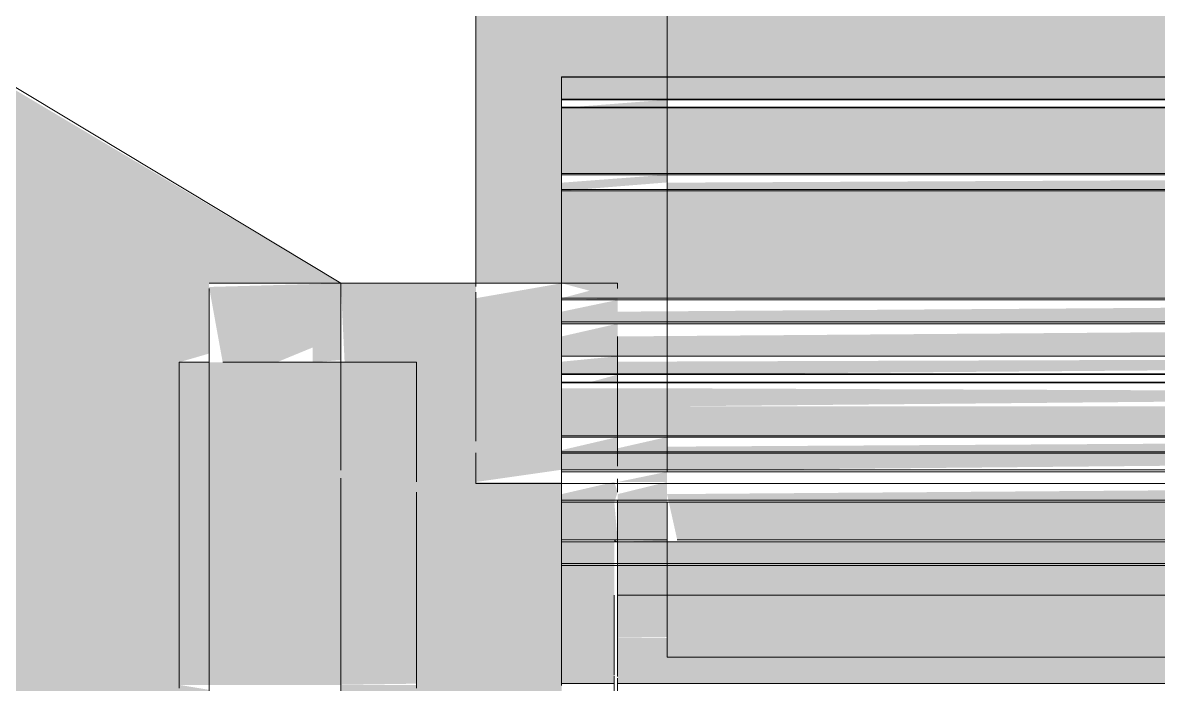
# Model space of a CAD drawing. Header units: metres. Extents: x 147 to 427, y -16 to 162.
# Drawn here: x 201.7562 to 201.79928, y 0.15952 to 0.18465 of the extents above; entities that cross this region are included whole.
import ezdxf

# ---------------------------------------------------------------- set-up
doc = ezdxf.new("R2010")
doc.units = ezdxf.units.M
doc.layers.add('P-SANR-FIXT', color=7, linetype='Continuous', lineweight=5)

# ---------------------------------------------------------------- blocks, each defined once
blk = doc.blocks.new('Bomba Jacuzzi1 - 15B-T 1_1_2CV TRIF_220_380V _1 1_2CV_-2414014-FF')
at = {"layer": 'P-SANR-FIXT', "lineweight": 15, "true_color": 0x181818, "transparency": 33554598}
for points in [[(96.329959, 0.17475), (96.329959, 0.182583), (96.333959, 0.182583), (96.333959, 0.185546), (96.401269, 0.185546), (96.401269, 0.189999), (96.326709, 0.189999), (96.326709, 0.17475)], [(96.305271, 0.046422), (96.32051, 0.05625), (96.316584, 0.05625), (96.316584, 0.05925), (96.315446, 0.059801), (96.315446, 0.17175), (96.316584, 0.172081), (96.316584, 0.17475), (96.321584, 0.17475), (96.305271, 0.184444), (96.305271, 0.049051)], [(96.333959, 0.181746), (96.333959, 0.182583), (96.329959, 0.182583), (96.329959, 0.181746)], [(96.369151, 0.181746), (96.395067, 0.181746), (96.395067, 0.182583), (96.333959, 0.182583), (96.333959, 0.181746), (96.364807, 0.181746)], [(96.333959, 0.181722), (96.333959, 0.181746), (96.329959, 0.181722)], [(96.333959, 0.181408), (96.333959, 0.181722), (96.329959, 0.181408)], [(96.319153, 0.17175), (96.32051, 0.17231), (96.32051, 0.172731), (96.32051, 0.174239), (96.321584, 0.174099), (96.321584, 0.17475), (96.316584, 0.17461), (96.317102, 0.17175)], [(96.329959, 0.1485), (96.329959, 0.167204), (96.326709, 0.167208), (96.326709, 0.17475), (96.321584, 0.17475), (96.321727, 0.17175), (96.324459, 0.17175), (96.324459, 0.1485), (96.32782, 0.1485)]]:
    blk.add_hatch(color=250, dxfattribs=at).paths.add_polyline_path(points)
h = blk.add_hatch(color=250, dxfattribs=at)
h.paths.add_polyline_path([(96.326709, 0.167204), (96.329959, 0.167668), (96.329959, 0.17475), (96.326709, 0.174184), (96.326709, 0.167208)])
h.paths.add_polyline_path([(96.333959, 0.182583), (96.401269, 0.182583), (96.401269, 0.185546), (96.333959, 0.185546), (96.333959, 0.184341)])
h = blk.add_hatch(color=250, dxfattribs=at)
h.paths.add_polyline_path([(96.332084, 0.167668), (96.333959, 0.167668), (96.333959, 0.16891), (96.332084, 0.168484), (96.332084, 0.168294)])
h.paths.add_polyline_path([(96.333959, 0.178921), (96.333959, 0.181408), (96.329959, 0.181408), (96.329959, 0.178921)])
h = blk.add_hatch(color=250, dxfattribs=at)
h.paths.add_polyline_path([(96.329959, 0.167668), (96.332084, 0.167668), (96.332084, 0.16891), (96.329959, 0.168414), (96.329959, 0.168294)])
h.paths.add_polyline_path([(96.395709, 0.167668), (96.396293, 0.168233), (96.396293, 0.168294), (96.401269, 0.168307), (96.401269, 0.16891), (96.395067, 0.16891), (96.395533, 0.167668)])
h.paths.add_polyline_path([(96.401269, 0.178921), (96.401269, 0.181408), (96.395067, 0.181408), (96.395644, 0.178921), (96.399419, 0.178921)])
h = blk.add_hatch(color=250, dxfattribs=at)
h.paths.add_polyline_path([(96.336724, 0.167668), (96.395067, 0.168215), (96.395067, 0.16891), (96.333959, 0.168545), (96.333959, 0.167668)])
h.paths.add_polyline_path([(96.369151, 0.178921), (96.395067, 0.179035), (96.395067, 0.181408), (96.333959, 0.181408), (96.333959, 0.178921), (96.336724, 0.178921)])
h = blk.add_hatch(color=250, dxfattribs=at)
h.paths.add_polyline_path([(96.332084, 0.170075), (96.333959, 0.170075), (96.333959, 0.170761), (96.332084, 0.170761)])
h.paths.add_polyline_path([(96.329959, 0.178256), (96.333959, 0.17858), (96.333959, 0.178872), (96.329959, 0.17857)])
h = blk.add_hatch(color=250, dxfattribs=at)
h.paths.add_polyline_path([(96.396293, 0.16891), (96.401269, 0.168958), (96.401269, 0.170075), (96.396293, 0.169554), (96.396293, 0.168958)])
h.paths.add_polyline_path([(96.396293, 0.170075), (96.395823, 0.170581), (96.396106, 0.170075)])
h.paths.add_polyline_path([(96.329959, 0.170075), (96.332084, 0.170075), (96.332084, 0.170761), (96.329959, 0.170761)])
h.paths.add_polyline_path([(96.395909, 0.178256), (96.396293, 0.178737), (96.395916, 0.178872), (96.395067, 0.178426), (96.395637, 0.178256), (96.395709, 0.178256)])
h = blk.add_hatch(color=250, dxfattribs=at)
h.paths.add_polyline_path([(96.333959, 0.16891), (96.395067, 0.168958), (96.395067, 0.170075), (96.333959, 0.170075), (96.333959, 0.168949)])
h.paths.add_polyline_path([(96.385365, 0.174184), (96.395067, 0.174413), (96.395067, 0.178256), (96.333959, 0.178256), (96.333959, 0.174184), (96.369151, 0.174184)])
h.paths.add_polyline_path([(96.395067, 0.178872), (96.395067, 0.178921), (96.385365, 0.178872)])
h = blk.add_hatch(color=250, dxfattribs=at)
h.paths.add_polyline_path([(96.333959, 0.170075), (96.385365, 0.170556), (96.333959, 0.170761)])
h.paths.add_polyline_path([(96.395067, 0.178256), (96.395067, 0.178872), (96.333959, 0.17857), (96.333959, 0.178256), (96.388691, 0.178256)])
h = blk.add_hatch(color=250, dxfattribs=at)
h.paths.add_polyline_path([(96.332084, 0.168958), (96.333959, 0.168958), (96.333959, 0.170075), (96.332084, 0.170075)])
h.paths.add_polyline_path([(96.333959, 0.174184), (96.333959, 0.178256), (96.329959, 0.178256), (96.329959, 0.17475), (96.332084, 0.174184)])
h = blk.add_hatch(color=250, dxfattribs=at)
h.paths.add_polyline_path([(96.396093, 0.168958), (96.396293, 0.168958), (96.395817, 0.170075), (96.395067, 0.169542), (96.395545, 0.168958), (96.395992, 0.168958)])
h.paths.add_polyline_path([(96.329959, 0.168958), (96.332084, 0.168958), (96.332084, 0.170075), (96.329959, 0.170075)])
h.paths.add_polyline_path([(96.401269, 0.174184), (96.401269, 0.178256), (96.395067, 0.178256), (96.395597, 0.174184), (96.396592, 0.174184)])
h.paths.add_polyline_path([(96.332084, 0.174184), (96.332084, 0.17475), (96.329959, 0.174184)])
h = blk.add_hatch(color=250, dxfattribs=at)
h.paths.add_polyline_path([(96.32051, 0.05625), (96.321584, 0.05625), (96.321584, 0.05925), (96.32051, 0.05869), (96.319499, 0.057889), (96.32051, 0.057199)])
h.paths.add_polyline_path([(96.32051, 0.17175), (96.321584, 0.171833), (96.321584, 0.174099), (96.32051, 0.174239), (96.319946, 0.172731), (96.32051, 0.17231), (96.32051, 0.171816)])
at = {"layer": 'P-SANR-FIXT', "lineweight": 15, "true_color": 0xffc600, "transparency": 33554598}
h = blk.add_hatch(color=40, dxfattribs=at)
h.paths.add_polyline_path([(96.332084, 0.170968), (96.332084, 0.171281), (96.330938, 0.170968)])
h.paths.add_polyline_path([(96.332084, 0.171981), (96.332084, 0.173216), (96.329959, 0.172731), (96.329959, 0.171981)])
h.paths.add_polyline_path([(96.395067, 0.171981), (96.401269, 0.171981), (96.401269, 0.173216), (96.395067, 0.173216)])
h.paths.add_polyline_path([(96.332084, 0.174117), (96.332084, 0.174184), (96.329959, 0.174117)])
h = blk.add_hatch(color=40, dxfattribs=at)
h.paths.add_polyline_path([(96.332084, 0.171281), (96.332084, 0.171981), (96.329959, 0.171772), (96.329959, 0.171281)])
h.paths.add_polyline_path([(96.401269, 0.171281), (96.401269, 0.171981), (96.396293, 0.171552), (96.396293, 0.171281)])
h.paths.add_polyline_path([(96.396293, 0.173216), (96.401269, 0.173672), (96.401269, 0.174117), (96.396293, 0.173672), (96.396293, 0.173468)])
h = blk.add_hatch(color=40, dxfattribs=at)
h.paths.add_polyline_path([(96.395067, 0.171281), (96.396293, 0.171772), (96.395839, 0.171981), (96.395067, 0.171547), (96.395067, 0.171306)])
h.paths.add_polyline_path([(96.395992, 0.173216), (96.396293, 0.173672), (96.395863, 0.174117), (96.395067, 0.173672), (96.395588, 0.173216), (96.395853, 0.173216)])
h.paths.add_polyline_path([(96.332084, 0.173216), (96.332084, 0.174117), (96.329959, 0.173672), (96.329959, 0.173216)])
h = blk.add_hatch(color=40, dxfattribs=at)
h.paths.add_polyline_path([(96.408959, 0.168958), (96.408959, 0.170968), (96.401269, 0.170437), (96.401579, 0.168958)])
h.paths.add_polyline_path([(96.332084, 0.171281), (96.395067, 0.171772), (96.395067, 0.171981), (96.332084, 0.171772), (96.332084, 0.17129)])
h.paths.add_polyline_path([(96.408959, 0.171281), (96.408959, 0.171981), (96.401269, 0.171573), (96.401579, 0.171281)])
h.paths.add_polyline_path([(96.369151, 0.173216), (96.395067, 0.173672), (96.395067, 0.174117), (96.332084, 0.173672), (96.332084, 0.173216), (96.336724, 0.173216)])
h.paths.add_polyline_path([(96.408959, 0.173216), (96.408959, 0.174117), (96.401269, 0.173672), (96.401579, 0.173216)])
h = blk.add_hatch(color=40, dxfattribs=at)
h.paths.add_polyline_path([(96.408959, 0.170968), (96.408959, 0.171281), (96.401579, 0.170968)])
h.paths.add_polyline_path([(96.408959, 0.171981), (96.408959, 0.173216), (96.401269, 0.173216), (96.401579, 0.171981)])
h.paths.add_polyline_path([(96.395067, 0.171981), (96.395067, 0.173216), (96.332084, 0.172731), (96.332084, 0.171981), (96.385365, 0.171981)])
at = {"layer": 'P-SANR-FIXT', "lineweight": 15, "true_color": 0x181818, "transparency": 33554598}
h = blk.add_hatch(color=250, dxfattribs=at)
h.paths.add_polyline_path([(96.315446, 0.157), (96.316584, 0.157446), (96.316584, 0.159311), (96.315446, 0.1595), (96.315446, 0.157396)])
h.paths.add_polyline_path([(96.321584, 0.1595), (96.321584, 0.17175), (96.316584, 0.17175), (96.316584, 0.1595), (96.32051, 0.1595)])
h.paths.add_polyline_path([(96.324459, 0.157), (96.324459, 0.1595), (96.321584, 0.1595), (96.321584, 0.157)])
h = blk.add_hatch(color=250, dxfattribs=at)
h.paths.add_polyline_path([(96.315446, 0.1595), (96.316584, 0.1595), (96.316584, 0.17175), (96.315446, 0.17175), (96.315446, 0.160662)])
h.paths.add_polyline_path([(96.321584, 0.1595), (96.324459, 0.159545), (96.324459, 0.17175), (96.321584, 0.17175), (96.321584, 0.159545)])
at = {"layer": 'P-SANR-FIXT', "lineweight": 15, "true_color": 0xffc600, "transparency": 33554598}
h = blk.add_hatch(color=40, dxfattribs=at)
h.paths.add_polyline_path([(96.396045, 0.165001), (96.396293, 0.165001), (96.395785, 0.167204), (96.395067, 0.166743), (96.395506, 0.165001), (96.395992, 0.165001)])
h.paths.add_polyline_path([(96.331959, 0.165001), (96.332084, 0.165001), (96.331959, 0.166432), (96.329959, 0.166432), (96.329959, 0.165001)])
h.paths.add_polyline_path([(96.333959, 0.167204), (96.333959, 0.167591), (96.332084, 0.167204)])
h = blk.add_hatch(color=40, dxfattribs=at)
h.paths.add_polyline_path([(96.417792, 0.165001), (96.441959, 0.165001), (96.441959, 0.167591), (96.408959, 0.167016), (96.408959, 0.165001)])
h.paths.add_polyline_path([(96.333959, 0.165001), (96.333959, 0.167204), (96.332084, 0.166743), (96.332084, 0.165001)])
h = blk.add_hatch(color=40, dxfattribs=at)
h.paths.add_polyline_path([(96.408959, 0.165001), (96.408959, 0.166432), (96.396293, 0.165934), (96.396293, 0.165001), (96.401579, 0.165001)])
h.paths.add_polyline_path([(96.331959, 0.166432), (96.332084, 0.166812), (96.331959, 0.167204), (96.329959, 0.166743), (96.329959, 0.166432)])
for points in [[(96.395067, 0.165001), (96.395067, 0.167204), (96.333959, 0.166743), (96.334347, 0.165001), (96.385365, 0.165001)], [(96.332084, 0.164935), (96.331959, 0.165001), (96.331959, 0.164935)], [(96.333959, 0.164935), (96.333959, 0.165001), (96.332084, 0.164935)], [(96.333959, 0.1629), (96.395067, 0.1629), (96.395067, 0.164935), (96.333959, 0.164935), (96.333959, 0.163964)], [(96.395067, 0.161285), (96.395067, 0.1629), (96.333959, 0.1629), (96.333959, 0.161285), (96.385365, 0.161285)], [(96.441959, 0.159557), (96.441959, 0.161285), (96.408959, 0.161049), (96.408959, 0.160546), (96.333959, 0.160546), (96.333959, 0.161285), (96.332084, 0.161285), (96.332084, 0.159557), (96.434006, 0.159557)], [(96.369151, 0.160546), (96.395067, 0.160771), (96.395067, 0.161285), (96.333959, 0.161285), (96.333959, 0.160546), (96.352938, 0.160546)], [(96.331959, 0.159545), (96.331959, 0.159557), (96.329959, 0.159545)]]:
    blk.add_hatch(color=40, dxfattribs=at).paths.add_polyline_path(points)
h = blk.add_hatch(color=40, dxfattribs=at)
h.paths.add_polyline_path([(96.332084, 0.1629), (96.332084, 0.161285), (96.333959, 0.161312), (96.333959, 0.1629)])
h.paths.add_polyline_path([(96.331959, 0.159557), (96.331959, 0.164935), (96.329959, 0.164935), (96.329959, 0.159557)])
h.paths.add_polyline_path([(96.434006, 0.161285), (96.441959, 0.161709), (96.441959, 0.1629), (96.408959, 0.162348), (96.408959, 0.161285), (96.420758, 0.161285)])
h.paths.add_polyline_path([(96.395067, 0.1629), (96.396293, 0.1629), (96.396293, 0.164036), (96.408959, 0.164036), (96.408959, 0.164935), (96.395067, 0.164935), (96.395067, 0.164036)])
h = blk.add_hatch(color=40, dxfattribs=at)
h.paths.add_polyline_path([(96.332084, 0.1629), (96.333959, 0.1629), (96.333959, 0.164935), (96.332084, 0.164935), (96.332084, 0.163997)])
h.paths.add_polyline_path([(96.417792, 0.1629), (96.441959, 0.1629), (96.441959, 0.164935), (96.408959, 0.164935), (96.408959, 0.1629)])
at = {"layer": 'P-SANR-FIXT', "color": 4, "lineweight": 15, "true_color": 0x00ffff}
for p, q in [((96.326709, 0.189999), (96.326709, 0.17472)), ((96.333959, 0.167591), (96.333959, 0.185546)), ((96.321584, 0.17475), (96.305271, 0.184578)), ((96.333959, 0.18259), (96.329959, 0.18259)), ((96.329959, 0.18259), (96.329959, 0.182583)), ((96.329959, 0.18259), (96.329959, 0.182585)), ((96.329959, 0.181722), (96.329959, 0.182583)), ((96.329959, 0.182583), (96.333959, 0.182583)), ((96.329959, 0.181722), (96.329959, 0.181408)), ((96.329959, 0.181722), (96.333959, 0.181722)), ((96.329959, 0.178872), (96.329959, 0.181408)), ((96.329959, 0.181408), (96.333959, 0.181408)), ((96.329959, 0.178872), (96.329959, 0.178256)), ((96.329959, 0.178872), (96.333959, 0.178872)), ((96.329959, 0.174117), (96.329959, 0.178256)), ((96.329959, 0.178256), (96.333959, 0.178256)), ((96.329959, 0.17475), (96.317462, 0.17475)), ((96.329959, 0.174117), (96.329959, 0.173216)), ((96.329959, 0.174117), (96.333959, 0.174117)), ((96.329959, 0.167591), (96.329959, 0.173216)), ((96.329959, 0.173216), (96.333959, 0.173216)), ((96.321584, 0.168882), (96.321584, 0.168211)), ((96.329959, 0.167591), (96.329959, 0.166432)), ((96.329959, 0.167591), (96.448959, 0.167591)), ((96.329959, 0.159988), (96.329959, 0.166432)), ((96.329959, 0.166432), (96.448959, 0.166432))]:
    blk.add_line(p, q, dxfattribs=at)
at = {"layer": 'P-SANR-FIXT', "color": 126, "lineweight": 15, "true_color": 0x0f6868}
for p, q in [((96.326709, 0.186833), (96.326709, 0.181328)), ((96.395067, 0.18259), (96.333959, 0.18259)), ((96.333959, 0.182583), (96.395067, 0.182583)), ((96.333959, 0.181722), (96.395067, 0.181722)), ((96.333959, 0.181408), (96.395067, 0.181408)), ((96.326709, 0.181328), (96.326709, 0.174633)), ((96.333959, 0.178872), (96.395067, 0.178872)), ((96.333959, 0.178256), (96.395067, 0.178256)), ((96.317462, 0.17475), (96.316584, 0.17475)), ((96.316584, 0.17455), (96.316584, 0.172731)), ((96.321584, 0.17475), (96.321584, 0.168882)), ((96.326709, 0.174413), (96.326709, 0.170761)), ((96.333959, 0.174117), (96.395067, 0.174117)), ((96.333959, 0.173216), (96.395067, 0.173216)), ((96.316584, 0.172731), (96.316584, 0.157396)), ((96.315446, 0.159368), (96.315446, 0.17175)), ((96.315446, 0.17175), (96.316584, 0.17175)), ((96.321584, 0.17175), (96.324459, 0.17175)), ((96.324459, 0.17175), (96.324459, 0.167208)), ((96.326709, 0.170761), (96.326709, 0.16875)), ((96.321584, 0.168211), (96.321584, 0.167652)), ((96.326709, 0.168307), (96.326709, 0.167204)), ((96.321584, 0.167345), (96.321584, 0.154045)), ((96.326709, 0.167204), (96.326709, 0.167149)), ((96.324459, 0.166812), (96.324459, 0.159368)), ((96.326709, 0.167149), (96.329959, 0.167149))]:
    blk.add_line(p, q, dxfattribs=at)
at = {"layer": 'P-SANR-FIXT', "color": 63, "lineweight": 15, "true_color": 0xa6d959}
for p, q in [((96.329959, 0.182585), (96.333959, 0.182585)), ((96.329959, 0.182583), (96.329959, 0.181722)), ((96.329959, 0.181408), (96.329959, 0.178872)), ((96.329959, 0.178872), (96.329959, 0.181408)), ((96.329959, 0.178256), (96.329959, 0.174117)), ((96.329959, 0.174117), (96.329959, 0.178256)), ((96.329959, 0.173216), (96.329959, 0.167591)), ((96.329959, 0.170404), (96.329959, 0.173216)), ((96.332084, 0.167802), (96.332084, 0.170853)), ((96.332084, 0.168294), (96.333959, 0.168294)), ((96.329959, 0.167591), (96.329959, 0.167208)), ((96.329959, 0.167016), (96.329959, 0.161097)), ((96.329959, 0.166432), (96.329959, 0.167016)), ((96.332084, 0.160304), (96.332084, 0.166496)), ((96.333959, 0.160546), (96.333959, 0.166432)), ((96.332084, 0.164036), (96.333959, 0.164036)), ((96.395067, 0.160546), (96.333959, 0.160546)), ((96.332084, 0.159004), (96.332084, 0.159752))]:
    blk.add_line(p, q, dxfattribs=at)
at = {"layer": 'P-SANR-FIXT', "color": 54, "lineweight": 15, "true_color": 0xaba524}
for p, q in [((96.333959, 0.182585), (96.395067, 0.182585)), ((96.333959, 0.168294), (96.395067, 0.168294)), ((96.333959, 0.164036), (96.395067, 0.164036))]:
    blk.add_line(p, q, dxfattribs=at)
at = {"layer": 'P-SANR-FIXT', "color": 40, "lineweight": 15, "true_color": 0xf3c80a}
for p, q in [((96.329959, 0.181746), (96.329959, 0.181598)), ((96.329959, 0.181598), (96.329959, 0.181437)), ((96.329959, 0.181408), (96.329959, 0.178872)), ((96.329959, 0.178256), (96.329959, 0.17475)), ((96.329959, 0.17475), (96.329959, 0.178256)), ((96.332084, 0.171981), (96.333959, 0.171981)), ((96.332084, 0.171281), (96.333959, 0.171281)), ((96.332084, 0.168958), (96.333959, 0.168958)), ((96.332084, 0.165001), (96.333959, 0.165001))]:
    blk.add_line(p, q, dxfattribs=at)
at = {"layer": 'P-SANR-FIXT', "color": 52, "lineweight": 15, "true_color": 0xdfcc1f}
for p, q in [((96.329959, 0.181746), (96.333959, 0.181746)), ((96.329959, 0.181408), (96.329959, 0.178872)), ((96.329959, 0.178872), (96.329959, 0.181408)), ((96.329959, 0.178256), (96.329959, 0.174117)), ((96.329959, 0.174117), (96.329959, 0.178256)), ((96.332084, 0.17475), (96.329959, 0.17475)), ((96.332084, 0.174546), (96.332084, 0.17475)), ((96.329959, 0.173216), (96.329959, 0.171102)), ((96.332084, 0.170853), (96.332084, 0.172731)), ((96.332084, 0.170968), (96.333959, 0.170968)), ((96.332084, 0.16891), (96.333959, 0.16891)), ((96.332084, 0.168347), (96.333959, 0.168347)), ((96.332084, 0.166812), (96.332084, 0.167323)), ((96.332084, 0.164935), (96.333959, 0.164935)), ((96.332084, 0.164106), (96.333959, 0.164106)), ((96.333959, 0.1629), (96.332084, 0.1629))]:
    blk.add_line(p, q, dxfattribs=at)
at = {"layer": 'P-SANR-FIXT', "color": 40, "lineweight": 15, "true_color": 0xfac603}
for p, q in [((96.329959, 0.181437), (96.333959, 0.181437)), ((96.329959, 0.178921), (96.333959, 0.178921)), ((96.329959, 0.178256), (96.329959, 0.17475)), ((96.329959, 0.17475), (96.329959, 0.178256)), ((96.332084, 0.171306), (96.333959, 0.171306)), ((96.332084, 0.170997), (96.333959, 0.170997)), ((96.332084, 0.167149), (96.333959, 0.167149))]:
    blk.add_line(p, q, dxfattribs=at)
at = {"layer": 'P-SANR-FIXT', "color": 52, "lineweight": 15, "true_color": 0xe1ba0c}
for p, q in [((96.333959, 0.181746), (96.395067, 0.181746)), ((96.333959, 0.170968), (96.395067, 0.170968)), ((96.333959, 0.16891), (96.395067, 0.16891)), ((96.333959, 0.168347), (96.395067, 0.168347)), ((96.333959, 0.164935), (96.395067, 0.164935)), ((96.333959, 0.164106), (96.395067, 0.164106)), ((96.395067, 0.1629), (96.333959, 0.1629))]:
    blk.add_line(p, q, dxfattribs=at)
at = {"layer": 'P-SANR-FIXT', "color": 40, "lineweight": 15, "true_color": 0xfbc401}
for p, q in [((96.333959, 0.181437), (96.395067, 0.181437)), ((96.333959, 0.178921), (96.395067, 0.178921)), ((96.333959, 0.171306), (96.395067, 0.171306)), ((96.333959, 0.170997), (96.395067, 0.170997)), ((96.333959, 0.167149), (96.395067, 0.167149))]:
    blk.add_line(p, q, dxfattribs=at)
at = {"layer": 'P-SANR-FIXT', "color": 40, "lineweight": 15, "true_color": 0xfdc601}
for p, q in [((96.329959, 0.178921), (96.329959, 0.17862)), ((96.329959, 0.178256), (96.329959, 0.17475)), ((96.332084, 0.171984), (96.333959, 0.171984)), ((96.332084, 0.166511), (96.333959, 0.166511))]:
    blk.add_line(p, q, dxfattribs=at)
at = {"layer": 'P-SANR-FIXT', "color": 42, "lineweight": 15, "true_color": 0xc99e05}
for p, q in [((96.329959, 0.17862), (96.329959, 0.178308)), ((96.329959, 0.178308), (96.333959, 0.178308)), ((96.333959, 0.178308), (96.395067, 0.178308)), ((96.329959, 0.171984), (96.332084, 0.171984)), ((96.329959, 0.167209), (96.329959, 0.167094)), ((96.329959, 0.166511), (96.332084, 0.166511))]:
    blk.add_line(p, q, dxfattribs=at)
at = {"layer": 'P-SANR-FIXT', "color": 250, "lineweight": 15, "true_color": 0x143333}
for p, q in [((96.316584, 0.17455), (96.316584, 0.172267)), ((96.321584, 0.17475), (96.321584, 0.173264)), ((96.326709, 0.17429), (96.326709, 0.172678)), ((96.326709, 0.172248), (96.326709, 0.169238)), ((96.315446, 0.17175), (96.315446, 0.1595)), ((96.315446, 0.17175), (96.316584, 0.17175)), ((96.317102, 0.17175), (96.321584, 0.17175)), ((96.321584, 0.17175), (96.324459, 0.17175)), ((96.324459, 0.167208), (96.324459, 0.17175)), ((96.326709, 0.168138), (96.326709, 0.167158)), ((96.324459, 0.1595), (96.324459, 0.166812))]:
    blk.add_line(p, q, dxfattribs=at)
at = {"layer": 'P-SANR-FIXT', "color": 58, "lineweight": 15, "true_color": 0x645513}
for p, q in [((96.329959, 0.17475), (96.329959, 0.174117)), ((96.329959, 0.174117), (96.329959, 0.17475)), ((96.332084, 0.174546), (96.332084, 0.17475)), ((96.329959, 0.172731), (96.329959, 0.171281)), ((96.329959, 0.171981), (96.329959, 0.172731)), ((96.329959, 0.171981), (96.329959, 0.171281)), ((96.329959, 0.171981), (96.332084, 0.171981)), ((96.329959, 0.171281), (96.332084, 0.171281)), ((96.329959, 0.170972), (96.329959, 0.170114)), ((96.329959, 0.168958), (96.329959, 0.170968)), ((96.329959, 0.170079), (96.329959, 0.168958)), ((96.329959, 0.168958), (96.332084, 0.168958)), ((96.329959, 0.16891), (96.329959, 0.167623)), ((96.332084, 0.167668), (96.333959, 0.167668)), ((96.329959, 0.166453), (96.329959, 0.165001)), ((96.329959, 0.165001), (96.329959, 0.166432)), ((96.329959, 0.165001), (96.332084, 0.165001)), ((96.329959, 0.164935), (96.329959, 0.159545)), ((96.329959, 0.159557), (96.331959, 0.159557))]:
    blk.add_line(p, q, dxfattribs=at)
at = {"layer": 'P-SANR-FIXT', "color": 58, "lineweight": 15, "true_color": 0x665410}
for p, q in [((96.329959, 0.17475), (96.329959, 0.174117)), ((96.329959, 0.174117), (96.329959, 0.17475)), ((96.329959, 0.172731), (96.329959, 0.171984)), ((96.329959, 0.171981), (96.329959, 0.172731)), ((96.332084, 0.169389), (96.332084, 0.171349)), ((96.329959, 0.170997), (96.332084, 0.170997)), ((96.329959, 0.170968), (96.329959, 0.168958)), ((96.329959, 0.168958), (96.329959, 0.170075)), ((96.329959, 0.166432), (96.329959, 0.165001)), ((96.329959, 0.165001), (96.329959, 0.166432)), ((96.332084, 0.165256), (96.332084, 0.166496))]:
    blk.add_line(p, q, dxfattribs=at)
at = {"layer": 'P-SANR-FIXT', "color": 46, "lineweight": 15, "true_color": 0x67540f}
for p, q in [((96.329959, 0.17475), (96.329959, 0.174117)), ((96.332084, 0.174184), (96.333959, 0.174184)), ((96.333959, 0.174184), (96.395067, 0.174184)), ((96.329959, 0.172731), (96.329959, 0.171981)), ((96.329959, 0.171981), (96.329959, 0.172731)), ((96.332084, 0.172191), (96.332084, 0.172731)), ((96.329959, 0.170075), (96.329959, 0.168958)), ((96.329959, 0.166432), (96.329959, 0.165001))]:
    blk.add_line(p, q, dxfattribs=at)
at = {"layer": 'P-SANR-FIXT', "color": 58, "lineweight": 15, "true_color": 0x564611}
for p, q in [((96.329959, 0.174184), (96.329959, 0.173286)), ((96.329959, 0.173286), (96.332084, 0.173286))]:
    blk.add_line(p, q, dxfattribs=at)
at = {"layer": 'P-SANR-FIXT', "color": 29, "lineweight": 15, "true_color": 0x332c14}
for p, q in [((96.329959, 0.174184), (96.332084, 0.174184)), ((96.329959, 0.171981), (96.329959, 0.172731)), ((96.329959, 0.172731), (96.329959, 0.171981))]:
    blk.add_line(p, q, dxfattribs=at)
at = {"layer": 'P-SANR-FIXT', "color": 250, "lineweight": 15, "true_color": 0x162121}
for p, q in [((96.321584, 0.173197), (96.321584, 0.167652)), ((96.316584, 0.172012), (96.316584, 0.159774)), ((96.317102, 0.17175), (96.321584, 0.17175)), ((96.321584, 0.167345), (96.321584, 0.160629))]:
    blk.add_line(p, q, dxfattribs=at)
at = {"layer": 'P-SANR-FIXT', "color": 42, "lineweight": 15, "true_color": 0xca9e05}
for p, q in [((96.332084, 0.173286), (96.333959, 0.173286)), ((96.333959, 0.173286), (96.395067, 0.173286))]:
    blk.add_line(p, q, dxfattribs=at)
at = {"layer": 'P-SANR-FIXT', "color": 59, "lineweight": 15, "true_color": 0x5d561a}
for p, q in [((96.329959, 0.170968), (96.329959, 0.172731)), ((96.329959, 0.171102), (96.329959, 0.16891)), ((96.329959, 0.170968), (96.329959, 0.16891)), ((96.329959, 0.170968), (96.332084, 0.170968)), ((96.332084, 0.167802), (96.332084, 0.169359)), ((96.329959, 0.167623), (96.329959, 0.16891)), ((96.329959, 0.16891), (96.332084, 0.16891)), ((96.329959, 0.168347), (96.332084, 0.168347)), ((96.329959, 0.168299), (96.329959, 0.167656)), ((96.329959, 0.16645), (96.329959, 0.164935)), ((96.329959, 0.166432), (96.329959, 0.164935)), ((96.332084, 0.164375), (96.332084, 0.165226)), ((96.329959, 0.164935), (96.329959, 0.164106)), ((96.329959, 0.159545), (96.329959, 0.164935)), ((96.329959, 0.164935), (96.332084, 0.164935)), ((96.332084, 0.163293), (96.332084, 0.164339)), ((96.329959, 0.164106), (96.332084, 0.164106)), ((96.329959, 0.16404), (96.329959, 0.161942)), ((96.331959, 0.1629), (96.331959, 0.159862)), ((96.329959, 0.161872), (96.329959, 0.159545)), ((96.329959, 0.159545), (96.331959, 0.159545))]:
    blk.add_line(p, q, dxfattribs=at)
at = {"layer": 'P-SANR-FIXT', "color": 46, "lineweight": 15, "true_color": 0x68540f}
blk.add_line((96.329959, 0.172731), (96.329959, 0.171981), dxfattribs=at)
at = {"layer": 'P-SANR-FIXT', "color": 42, "lineweight": 15, "true_color": 0xc89e06}
for p, q in [((96.329959, 0.171984), (96.329959, 0.171306)), ((96.329959, 0.171306), (96.332084, 0.171306)), ((96.332084, 0.166812), (96.332084, 0.167323)), ((96.329959, 0.167149), (96.332084, 0.167149))]:
    blk.add_line(p, q, dxfattribs=at)
at = {"layer": 'P-SANR-FIXT', "color": 40, "lineweight": 15, "true_color": 0xfdc500}
for p, q in [((96.333959, 0.171984), (96.395067, 0.171984)), ((96.333959, 0.166511), (96.395067, 0.166511))]:
    blk.add_line(p, q, dxfattribs=at)
at = {"layer": 'P-SANR-FIXT', "color": 40, "lineweight": 15, "true_color": 0xf4c104}
for p, q in [((96.333959, 0.171981), (96.395067, 0.171981)), ((96.333959, 0.171281), (96.395067, 0.171281)), ((96.333959, 0.168958), (96.395067, 0.168958)), ((96.334347, 0.165001), (96.395067, 0.165001))]:
    blk.add_line(p, q, dxfattribs=at)
at = {"layer": 'P-SANR-FIXT', "color": 58, "lineweight": 15, "true_color": 0x554611}
for p, q in [((96.329959, 0.170075), (96.329959, 0.170761)), ((96.329959, 0.170761), (96.329959, 0.170075)), ((96.329959, 0.167208), (96.329959, 0.167668)), ((96.329959, 0.167668), (96.329959, 0.167209))]:
    blk.add_line(p, q, dxfattribs=at)
at = {"layer": 'P-SANR-FIXT', "color": 59, "lineweight": 15, "true_color": 0x495b2e}
for p, q in [((96.329959, 0.168294), (96.329959, 0.170404)), ((96.329959, 0.168294), (96.329959, 0.167655)), ((96.329959, 0.168294), (96.332084, 0.168294)), ((96.329959, 0.164036), (96.329959, 0.166432)), ((96.329959, 0.164036), (96.329959, 0.161869)), ((96.329959, 0.164036), (96.332084, 0.164036)), ((96.329959, 0.161869), (96.329959, 0.159481)), ((96.329959, 0.161097), (96.329959, 0.15948))]:
    blk.add_line(p, q, dxfattribs=at)
at = {"layer": 'P-SANR-FIXT', "color": 250, "lineweight": 15, "true_color": 0x322d16}
blk.add_line((96.329959, 0.167668), (96.332084, 0.167668), dxfattribs=at)
at = {"layer": 'P-SANR-FIXT', "color": 58, "lineweight": 15, "true_color": 0x645211}
blk.add_line((96.333959, 0.167668), (96.395067, 0.167668), dxfattribs=at)
at = {"layer": 'P-SANR-FIXT', "color": 42, "lineweight": 15, "true_color": 0xbfa010}
for p, q in [((96.329959, 0.167235), (96.329959, 0.166743)), ((96.331959, 0.159835), (96.331959, 0.159177)), ((96.332084, 0.159545), (96.448959, 0.159545))]:
    blk.add_line(p, q, dxfattribs=at)
at = {"layer": 'P-SANR-FIXT', "color": 42, "lineweight": 15, "true_color": 0xc69e09}
blk.add_line((96.329959, 0.167233), (96.329959, 0.166803), dxfattribs=at)
at = {"layer": 'P-SANR-FIXT', "color": 250, "lineweight": 15, "true_color": 0x302d18}
for p, q in [((96.332084, 0.161674), (96.332084, 0.163293)), ((96.331959, 0.1629), (96.331959, 0.161285))]:
    blk.add_line(p, q, dxfattribs=at)
at = {"layer": 'P-SANR-FIXT', "color": 58, "lineweight": 15, "true_color": 0x604f11}
blk.add_line((96.332084, 0.159823), (96.332084, 0.161673), dxfattribs=at)
at = {"layer": 'P-SANR-FIXT', "color": 49, "lineweight": 15, "true_color": 0x524715}
blk.add_line((96.331959, 0.161285), (96.331959, 0.159862), dxfattribs=at)
at = {"layer": 'P-SANR-FIXT', "color": 250, "lineweight": 15, "true_color": 0x171b1b}
for p, q in [((96.321584, 0.160629), (96.321584, 0.159541)), ((96.316584, 0.159566), (96.316584, 0.158094))]:
    blk.add_line(p, q, dxfattribs=at)
at = {"layer": 'P-SANR-FIXT', "color": 40, "lineweight": 15, "true_color": 0xe9b603}
for p, q in [((96.333959, 0.160546), (96.336666, 0.160546)), ((96.336666, 0.160546), (96.339373, 0.160546)), ((96.339373, 0.160546), (96.395062, 0.160546))]:
    blk.add_line(p, q, dxfattribs=at)
at = {"layer": 'P-SANR-FIXT', "color": 42, "lineweight": 15, "true_color": 0xb4910a}
for p, q in [((96.331959, 0.159835), (96.331959, 0.159177)), ((96.332084, 0.159004), (96.332084, 0.159752))]:
    blk.add_line(p, q, dxfattribs=at)
at = {"layer": 'P-SANR-FIXT', "color": 40, "lineweight": 15, "true_color": 0xe8b805}
blk.add_line((96.332084, 0.159557), (96.448959, 0.159557), dxfattribs=at)

msp = doc.modelspace()

# ---------------------------------------------------------------- block references
at = {"layer": 'P-SANR-FIXT', "color": 126, "lineweight": 15, "true_color": 0x0f6868}
msp.add_blockref('Bomba Jacuzzi1 - 15B-T 1_1_2CV TRIF_220_380V _1 1_2CV_-2414014-FF', (105.446682, 0), dxfattribs=at)

doc.saveas('drawing.dxf')
